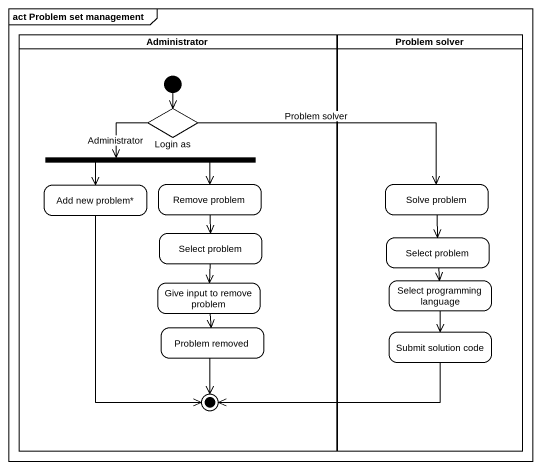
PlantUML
@startuml
mainframe act Problem set management
hide empty description
state Administrator <<partition>> {
  state "Login as" as Login_as <<choice>>
  state fork1 <<fork>>
  state "Add new problem*" as Add_new_problem
  state "Remove problem" as Remove_problem
  state "Select problem" as Select_problem
  state "Give input to remove problem" as Give_input_to_remove_problem
  state "Problem removed" as Problem_removed
  state final1 <<end>>
  [*] --> Login_as
}
state "Problem solver" as Problem_solver <<partition>> {
  state "Solve problem" as Solve_problem
  state "Select problem" as Select_problem_2
  state "Select programming language" as Select_programming_language
  state "Submit solution code" as Submit_solution_code
}
Login_as --> fork1 : Administrator
Login_as -right-> Solve_problem : Problem solver
fork1 --> Add_new_problem
fork1 --> Remove_problem
Add_new_problem --> final1
Remove_problem --> Select_problem
Solve_problem --> Select_problem_2
Select_problem --> Give_input_to_remove_problem
Select_problem_2 --> Select_programming_language
Give_input_to_remove_problem --> Problem_removed
Select_programming_language --> Submit_solution_code
Problem_removed --> final1
Submit_solution_code -left-> final1
@enduml
